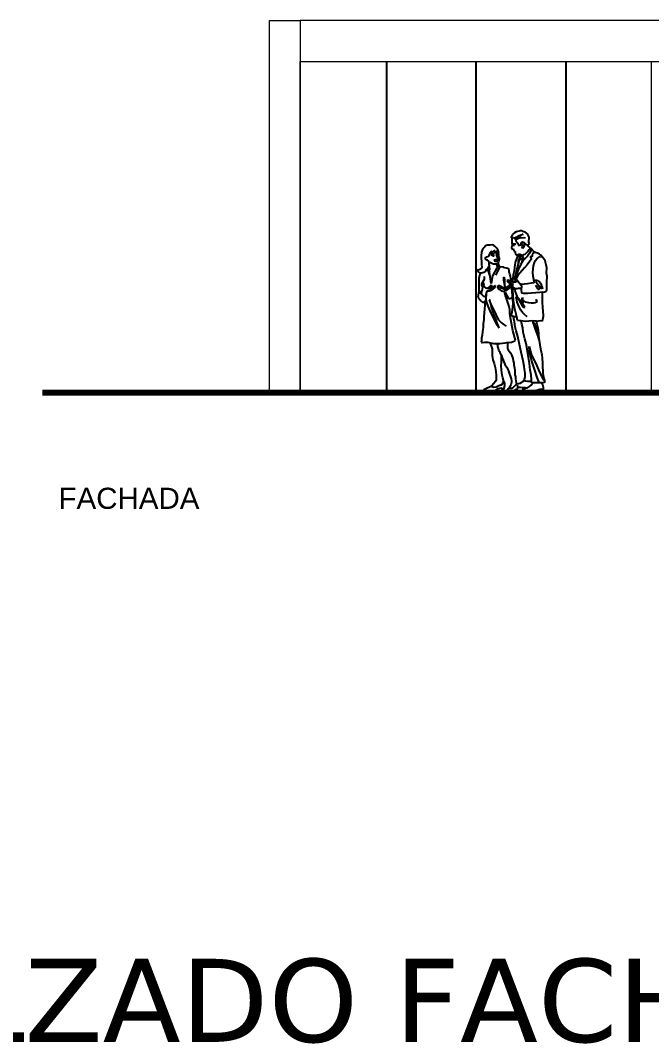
# Model space of a CAD drawing. Header units: metres. Extents: x 2712 to 2857, y 1386 to 1404.
# Drawn here: x 2840.46 to 2847.61, y 1387.76 to 1399.35 of the extents above; entities that cross this region are included whole.
import ezdxf
from ezdxf.enums import TextEntityAlignment as Align

# ---------------------------------------------------------------- set-up
doc = ezdxf.new("R2010")
doc.units = ezdxf.units.M
for name, color, linetype, lineweight in [('CRISTALES', 142, 'Continuous', 5), ('G+E LET10', 3, 'Continuous', 15), ('Muros', 1, 'Continuous', 0)]:
    doc.layers.add(name, color=color, linetype=linetype, lineweight=lineweight)
doc.styles.add('SWIS', font='swissel.ttf')
doc.styles.add('T50', font='verdana.ttf')

# ---------------------------------------------------------------- blocks, each defined once
blk = doc.blocks.new('H052_3')
for p, q in [((0.0086, 1.755), (0.0064, 1.7458)), ((0.0064, 1.7458), (0.0068, 1.7418)), ((0.0068, 1.7418), (0.0121, 1.7418)), ((0.0196, 1.7766), (0.0086, 1.755)), ((0.0121, 1.7418), (0.031, 1.7427)), ((0.0121, 1.7418), (0.0147, 1.7172)), ((0.0333, 1.7893), (0.0196, 1.7766)), ((0.031, 1.7427), (0.0474, 1.7365)), ((0.043, 1.7973), (0.0333, 1.7893)), ((0.0637, 1.8078), (0.043, 1.7973)), ((0.0474, 1.7365), (0.0632, 1.7488)), ((0.0632, 1.7488), (0.0902, 1.7647)), ((0.0783, 1.8113), (0.0637, 1.8078)), ((0.0919, 1.751), (0.0685, 1.7317)), ((0.099, 1.817), (0.0783, 1.8113)), ((0.0871, 1.7352), (0.1065, 1.7405)), ((0.0902, 1.7647), (0.1153, 1.7743)), ((0.1162, 1.766), (0.0919, 1.751)), ((0.1048, 1.8192), (0.099, 1.817)), ((0.1114, 1.8188), (0.1048, 1.8192)), ((0.1065, 1.7405), (0.1484, 1.744)), ((0.1246, 1.8188), (0.1114, 1.8188)), ((0.1153, 1.7743), (0.1435, 1.7814)), ((0.1435, 1.7814), (0.1162, 1.766)), ((0.1378, 1.8139), (0.1246, 1.8188)), ((0.1638, 1.8064), (0.1378, 1.8139)), ((0.1484, 1.744), (0.1634, 1.7418)), ((0.1775, 1.7963), (0.1638, 1.8064)), ((0.1899, 1.7844), (0.1775, 1.7963)), ((0.1951, 1.7783), (0.1899, 1.7844)), ((0.207, 1.7558), (0.1951, 1.7783)), ((0.2092, 1.7479), (0.207, 1.7558)), ((0.2074, 1.692), (0.2092, 1.7479)), ((-0.3056, 1.6289), (-0.3148, 1.614)), ((-0.2941, 1.6399), (-0.3056, 1.6289)), ((-0.2839, 1.6491), (-0.2941, 1.6399)), ((-0.272, 1.6549), (-0.2839, 1.6491)), ((-0.2623, 1.6571), (-0.272, 1.6549)), ((-0.25, 1.6592), (-0.2623, 1.6571)), ((-0.2314, 1.6579), (-0.25, 1.6592)), ((-0.2054, 1.6597), (-0.2314, 1.6579)), ((-0.19, 1.6531), (-0.2054, 1.6597)), ((-0.1746, 1.6429), (-0.19, 1.6531)), ((-0.1627, 1.6324), (-0.1746, 1.6429)), ((-0.1534, 1.6222), (-0.1627, 1.6324)), ((0.0164, 1.6609), (0.0094, 1.6265)), ((0.0094, 1.6265), (0.0111, 1.6204)), ((0.0147, 1.7172), (0.0129, 1.6974)), ((0.0129, 1.6974), (0.0142, 1.6802)), ((0.0142, 1.6802), (0.0164, 1.6705)), ((0.0152, 1.6755), (0.0228, 1.6751)), ((0.0164, 1.6705), (0.0164, 1.6609)), ((0.0175, 1.6679), (0.0259, 1.6627)), ((0.0297, 1.6694), (0.0217, 1.6694)), ((0.0228, 1.6751), (0.0388, 1.6737)), ((0.0259, 1.6627), (0.032, 1.6587)), ((0.0423, 1.6671), (0.0297, 1.6694)), ((0.032, 1.6587), (0.0435, 1.6587)), ((0.0388, 1.6737), (0.0486, 1.671)), ((0.0461, 1.666), (0.0423, 1.6671)), ((0.0435, 1.6587), (0.0448, 1.6662)), ((0.0474, 1.7365), (0.0535, 1.7269)), ((0.0486, 1.671), (0.0578, 1.6664)), ((0.0535, 1.7269), (0.0592, 1.7088)), ((0.0685, 1.7317), (0.0544, 1.7238)), ((0.0544, 1.7238), (0.0729, 1.7299)), ((0.0592, 1.7088), (0.0641, 1.6947)), ((0.0641, 1.6947), (0.0747, 1.6881)), ((0.0729, 1.7299), (0.0871, 1.7352)), ((0.0747, 1.6881), (0.0813, 1.6828)), ((0.0813, 1.6828), (0.0844, 1.667)), ((0.0844, 1.667), (0.0861, 1.6564)), ((0.0861, 1.6564), (0.0989, 1.6582)), ((0.0989, 1.6582), (0.1139, 1.6599)), ((0.1139, 1.6599), (0.1183, 1.6604)), ((0.1174, 1.6714), (0.1197, 1.685)), ((0.1183, 1.6604), (0.1174, 1.6714)), ((0.1197, 1.685), (0.125, 1.6929)), ((0.125, 1.6828), (0.1211, 1.6709)), ((0.1211, 1.6709), (0.1214, 1.6691)), ((0.1214, 1.6691), (0.1251, 1.6666)), ((0.1285, 1.6439), (0.1236, 1.6398)), ((0.1236, 1.6398), (0.1272, 1.6308)), ((0.125, 1.6929), (0.1333, 1.6951)), ((0.1348, 1.6872), (0.125, 1.6828)), ((0.1251, 1.6666), (0.1312, 1.6622)), ((0.1272, 1.6308), (0.1387, 1.6269)), ((0.1339, 1.6496), (0.1285, 1.6439)), ((0.1312, 1.6622), (0.1387, 1.6591)), ((0.1333, 1.6951), (0.1439, 1.6934)), ((0.1378, 1.6537), (0.1339, 1.6496)), ((0.1471, 1.6867), (0.1348, 1.6872)), ((0.1405, 1.6549), (0.1378, 1.6537)), ((0.1387, 1.6591), (0.1409, 1.6574)), ((0.1387, 1.6269), (0.1471, 1.6308)), ((0.1409, 1.6574), (0.1405, 1.6549)), ((0.1439, 1.6934), (0.1549, 1.6872)), ((0.1555, 1.6779), (0.1471, 1.6867)), ((0.1471, 1.6308), (0.1537, 1.6401)), ((0.1537, 1.6401), (0.1585, 1.6524)), ((0.1549, 1.6872), (0.1646, 1.6744)), ((0.1608, 1.6656), (0.1555, 1.6779)), ((0.1585, 1.6524), (0.1608, 1.6656)), ((0.1646, 1.6744), (0.1752, 1.6643)), ((0.1752, 1.6643), (0.1854, 1.6586)), ((0.1854, 1.6586), (0.1951, 1.6568)), ((0.1951, 1.6568), (0.2127, 1.6726)), ((0.1999, 1.6462), (0.1951, 1.6568)), ((0.2083, 1.6357), (0.1999, 1.6462)), ((0.2127, 1.6726), (0.2074, 1.692)), ((0.221, 1.619), (0.2083, 1.6357)), ((-0.333, 1.544), (-0.3343, 1.5079)), ((-0.3343, 1.5079), (-0.3321, 1.4727)), ((-0.3312, 1.57), (-0.333, 1.544)), ((-0.329, 1.5783), (-0.3312, 1.57)), ((-0.3254, 1.5884), (-0.329, 1.5783)), ((-0.3228, 1.5999), (-0.3254, 1.5884)), ((-0.3148, 1.614), (-0.3228, 1.5999)), ((-0.2862, 1.5101), (-0.2831, 1.5215)), ((-0.2854, 1.4986), (-0.2862, 1.5101)), ((-0.2831, 1.5215), (-0.2752, 1.5255)), ((-0.2752, 1.5255), (-0.2677, 1.5237)), ((-0.2677, 1.5237), (-0.2637, 1.5206)), ((-0.2593, 1.5242), (-0.2637, 1.5206)), ((-0.2531, 1.5281), (-0.2593, 1.5242)), ((-0.2386, 1.5541), (-0.2531, 1.5281)), ((-0.2284, 1.5739), (-0.2386, 1.5541)), ((-0.22, 1.5879), (-0.2284, 1.5739)), ((-0.2099, 1.5598), (-0.2245, 1.5527)), ((-0.2161, 1.5426), (-0.2236, 1.5444)), ((-0.2141, 1.5454), (-0.2216, 1.5472)), ((-0.2125, 1.5818), (-0.22, 1.5879)), ((-0.2121, 1.547), (-0.2196, 1.5488)), ((-0.2095, 1.5453), (-0.2161, 1.5426)), ((-0.2055, 1.5497), (-0.2152, 1.5391)), ((-0.2075, 1.5481), (-0.2141, 1.5454)), ((-0.2059, 1.5818), (-0.2125, 1.5818)), ((-0.2055, 1.5497), (-0.2121, 1.547)), ((-0.2006, 1.562), (-0.2099, 1.5598)), ((-0.2099, 1.5431), (-0.206, 1.5378)), ((-0.206, 1.5378), (-0.1981, 1.5362)), ((-0.2019, 1.5862), (-0.2059, 1.5818)), ((-0.1998, 1.5514), (-0.2055, 1.5497)), ((-0.194, 1.5822), (-0.2019, 1.5862)), ((-0.1923, 1.5637), (-0.2006, 1.562)), ((-0.1904, 1.5493), (-0.1998, 1.5514)), ((-0.1981, 1.5362), (-0.1905, 1.5369)), ((-0.1874, 1.5954), (-0.194, 1.5822)), ((-0.1826, 1.5598), (-0.1923, 1.5637)), ((-0.1905, 1.5369), (-0.1848, 1.543)), ((-0.1852, 1.543), (-0.1904, 1.5493)), ((-0.179, 1.5928), (-0.1874, 1.5954)), ((-0.1706, 1.5752), (-0.179, 1.5928)), ((-0.1631, 1.5668), (-0.1706, 1.5752)), ((-0.1601, 1.5751), (-0.1631, 1.5668)), ((-0.1623, 1.5606), (-0.1627, 1.5509)), ((-0.1627, 1.5509), (-0.1601, 1.5395)), ((-0.1626, 1.5545), (-0.1597, 1.5578)), ((-0.1561, 1.569), (-0.1623, 1.5606)), ((-0.1469, 1.5091), (-0.1623, 1.5065)), ((-0.1596, 1.5453), (-0.1619, 1.5478)), ((-0.1565, 1.5892), (-0.1601, 1.5751)), ((-0.1601, 1.5395), (-0.1539, 1.5285)), ((-0.1597, 1.5578), (-0.1504, 1.5598)), ((-0.1521, 1.5446), (-0.1596, 1.5453)), ((-0.1542, 1.5668), (-0.1576, 1.5647)), ((-0.1552, 1.5972), (-0.1565, 1.5892)), ((-0.1451, 1.5743), (-0.1561, 1.569)), ((-0.1481, 1.5883), (-0.1552, 1.5972)), ((-0.1474, 1.5689), (-0.1542, 1.5668)), ((-0.1539, 1.5285), (-0.1486, 1.5215)), ((-0.1464, 1.6068), (-0.1534, 1.6222)), ((-0.1449, 1.5468), (-0.1521, 1.5446)), ((-0.1504, 1.5598), (-0.1447, 1.5581)), ((-0.1486, 1.5215), (-0.1438, 1.5166)), ((-0.1411, 1.5773), (-0.1481, 1.5883)), ((-0.139, 1.5698), (-0.1474, 1.5689)), ((-0.1429, 1.5122), (-0.1469, 1.5091)), ((-0.142, 1.5971), (-0.1464, 1.6068)), ((-0.1414, 1.5515), (-0.1449, 1.5468)), ((-0.1447, 1.5581), (-0.1405, 1.5535)), ((-0.1447, 1.5581), (-0.138, 1.5554)), ((-0.1442, 1.5435), (-0.1389, 1.5575)), ((-0.1394, 1.5355), (-0.1442, 1.5435)), ((-0.1438, 1.5166), (-0.1429, 1.5122)), ((-0.1427, 1.5565), (-0.1361, 1.5538)), ((-0.1367, 1.5883), (-0.142, 1.5971)), ((-0.1354, 1.5747), (-0.1411, 1.5773)), ((-0.1407, 1.5537), (-0.1341, 1.551)), ((-0.1323, 1.5267), (-0.1394, 1.5355)), ((-0.1298, 1.5697), (-0.139, 1.5698)), ((-0.1389, 1.5575), (-0.1367, 1.5677)), ((-0.138, 1.5554), (-0.1305, 1.5572)), ((-0.1354, 1.5747), (-0.1367, 1.5883)), ((-0.1367, 1.5677), (-0.1354, 1.5747)), ((-0.1361, 1.5538), (-0.1286, 1.5556)), ((-0.1341, 1.551), (-0.1266, 1.5528)), ((-0.1283, 1.5184), (-0.1323, 1.5267)), ((-0.1257, 1.5069), (-0.1283, 1.5184)), ((-0.1251, 1.4994), (-0.1257, 1.5069)), ((0.0111, 1.6204), (0.0195, 1.6155)), ((0.0195, 1.6155), (0.0288, 1.6155)), ((0.0288, 1.6155), (0.034, 1.6032)), ((0.034, 1.6032), (0.0406, 1.5909)), ((0.0406, 1.5909), (0.0495, 1.5869)), ((0.0495, 1.5869), (0.0525, 1.5746)), ((0.0525, 1.5746), (0.0543, 1.5601)), ((0.0543, 1.5601), (0.0583, 1.5504)), ((0.0583, 1.5504), (0.0622, 1.546)), ((0.0706, 1.5117), (0.0613, 1.4914)), ((0.0622, 1.546), (0.0675, 1.5442)), ((0.0675, 1.5442), (0.079, 1.5464)), ((0.0754, 1.5218), (0.0706, 1.5117)), ((0.0887, 1.5341), (0.0754, 1.5218)), ((0.079, 1.5464), (0.0856, 1.5517)), ((0.0856, 1.5517), (0.0927, 1.5561)), ((0.0984, 1.5429), (0.0887, 1.5341)), ((0.0927, 1.5561), (0.1068, 1.5548)), ((0.1059, 1.5288), (0.0966, 1.5042)), ((0.1063, 1.5486), (0.0984, 1.5429)), ((0.1125, 1.5424), (0.1059, 1.5288)), ((0.1125, 1.5517), (0.1063, 1.5486)), ((0.1068, 1.5548), (0.1116, 1.5548)), ((0.1169, 1.5314), (0.1076, 1.5057)), ((0.1116, 1.5548), (0.1125, 1.5517)), ((0.121, 1.5442), (0.1123, 1.5516)), ((0.1183, 1.5466), (0.1125, 1.5424)), ((0.121, 1.5442), (0.1169, 1.5314)), ((0.1306, 1.5424), (0.121, 1.5442)), ((0.1212, 1.5414), (0.1268, 1.5407)), ((0.1268, 1.5407), (0.1329, 1.5403)), ((0.1429, 1.5468), (0.1306, 1.5424)), ((0.1385, 1.5129), (0.1317, 1.4973)), ((0.1319, 1.5429), (0.1354, 1.531)), ((0.1329, 1.5403), (0.1385, 1.5129)), ((0.1354, 1.531), (0.15, 1.4984)), ((0.1632, 1.5072), (0.1385, 1.4786)), ((0.1588, 1.5534), (0.1429, 1.5468)), ((0.1791, 1.5719), (0.1588, 1.5534)), ((0.1906, 1.5332), (0.1632, 1.5072)), ((0.1928, 1.5873), (0.1791, 1.5719)), ((0.2135, 1.5657), (0.1906, 1.5332)), ((0.2109, 1.6031), (0.1928, 1.5873)), ((0.221, 1.619), (0.2109, 1.6031)), ((0.2263, 1.5859), (0.2135, 1.5657)), ((0.2259, 1.6216), (0.221, 1.619)), ((0.2219, 1.5248), (0.221, 1.5204)), ((0.221, 1.5204), (0.2245, 1.5164)), ((0.2272, 1.5248), (0.2219, 1.5248)), ((0.2245, 1.5164), (0.2302, 1.5103)), ((0.2334, 1.6194), (0.2259, 1.6216)), ((0.2259, 1.6216), (0.233, 1.6128)), ((0.2334, 1.6057), (0.2263, 1.5859)), ((0.2333, 1.5248), (0.2272, 1.5248)), ((0.2302, 1.5103), (0.2333, 1.5019)), ((0.233, 1.6128), (0.2334, 1.6057)), ((0.2413, 1.5261), (0.2333, 1.5248)), ((0.2643, 1.5868), (0.2334, 1.6194)), ((0.243, 1.5301), (0.2413, 1.5261)), ((0.2453, 1.5463), (0.243, 1.5345)), ((0.243, 1.5345), (0.243, 1.5301)), ((0.2559, 1.5639), (0.2453, 1.5463)), ((0.2642, 1.5811), (0.2559, 1.5639)), ((0.2642, 1.5811), (0.2643, 1.5868)), ((0.2876, 1.5714), (0.2642, 1.5811)), ((0.3039, 1.5661), (0.2876, 1.5714)), ((0.2959, 1.5014), (0.3149, 1.5195)), ((0.3255, 1.5547), (0.3039, 1.5661)), ((0.3149, 1.5195), (0.3246, 1.526)), ((0.3246, 1.526), (0.3388, 1.5309)), ((0.3405, 1.5436), (0.3255, 1.5547)), ((0.3388, 1.5309), (0.3559, 1.5256)), ((0.3582, 1.526), (0.3405, 1.5436)), ((0.3559, 1.5256), (0.3611, 1.5228)), ((0.3775, 1.5045), (0.3582, 1.526)), ((-0.334, 1.3922), (-0.3432, 1.3847)), ((-0.3295, 1.401), (-0.334, 1.3922)), ((-0.3321, 1.4727), (-0.3295, 1.4375)), ((-0.3295, 1.4375), (-0.3282, 1.4093)), ((-0.3282, 1.4093), (-0.3295, 1.401)), ((-0.2792, 1.4912), (-0.2854, 1.4986)), ((-0.2686, 1.4876), (-0.2792, 1.4912)), ((-0.2709, 1.3842), (-0.2568, 1.4027)), ((-0.2624, 1.4876), (-0.2686, 1.4876)), ((-0.2598, 1.4868), (-0.2624, 1.4876)), ((-0.2558, 1.4784), (-0.2598, 1.4868)), ((-0.253, 1.3928), (-0.2585, 1.3732)), ((-0.2568, 1.4027), (-0.245, 1.4199)), ((-0.2488, 1.4687), (-0.2558, 1.4784)), ((-0.2457, 1.3943), (-0.253, 1.3928)), ((-0.249, 1.3886), (-0.2457, 1.3943)), ((-0.2373, 1.4603), (-0.2488, 1.4687)), ((-0.2461, 1.4667), (-0.247, 1.4454)), ((-0.247, 1.4454), (-0.2449, 1.4267)), ((-0.2457, 1.3943), (-0.2426, 1.3967)), ((-0.2449, 1.4267), (-0.2453, 1.4093)), ((-0.2453, 1.4093), (-0.2413, 1.3908)), ((-0.2413, 1.3908), (-0.2388, 1.3757)), ((-0.2219, 1.4537), (-0.2373, 1.4603)), ((-0.2126, 1.4493), (-0.2219, 1.4537)), ((-0.2056, 1.4462), (-0.2126, 1.4493)), ((-0.1558, 1.4003), (-0.2075, 1.3104)), ((-0.1959, 1.444), (-0.2056, 1.4462)), ((-0.1809, 1.4427), (-0.1959, 1.444)), ((-0.1889, 1.4874), (-0.192, 1.4883)), ((-0.1892, 1.4867), (-0.1816, 1.4797)), ((-0.1801, 1.4886), (-0.1889, 1.4874)), ((-0.1816, 1.4797), (-0.1774, 1.4775)), ((-0.1699, 1.4431), (-0.1809, 1.4427)), ((-0.1704, 1.4934), (-0.1801, 1.4886)), ((-0.1774, 1.4775), (-0.1698, 1.476)), ((-0.1237, 1.4119), (-0.1735, 1.3192)), ((-0.1582, 1.4958), (-0.1704, 1.4934)), ((-0.1576, 1.4433), (-0.1699, 1.4431)), ((-0.1698, 1.476), (-0.1634, 1.476)), ((-0.1634, 1.476), (-0.1575, 1.4767)), ((-0.1487, 1.4933), (-0.1582, 1.4958)), ((-0.1549, 1.4447), (-0.1576, 1.4433)), ((-0.1575, 1.4339), (-0.1576, 1.4433)), ((-0.1575, 1.4767), (-0.1536, 1.4784)), ((-0.1544, 1.4255), (-0.1575, 1.4339)), ((-0.1497, 1.4319), (-0.1558, 1.4305)), ((-0.1457, 1.4105), (-0.1558, 1.4003)), ((-0.15, 1.4467), (-0.1549, 1.4447)), ((-0.1469, 1.4093), (-0.1544, 1.4255)), ((-0.1536, 1.4784), (-0.1508, 1.4806)), ((-0.1508, 1.4806), (-0.1485, 1.4851)), ((-0.1443, 1.4502), (-0.15, 1.4467)), ((-0.1427, 1.4333), (-0.1497, 1.4319)), ((-0.1434, 1.494), (-0.1487, 1.4933)), ((-0.1485, 1.4851), (-0.1453, 1.4912)), ((-0.1348, 1.4254), (-0.1457, 1.4105)), ((-0.1399, 1.4537), (-0.1443, 1.4502)), ((-0.1429, 1.4942), (-0.1434, 1.494)), ((-0.1396, 1.4334), (-0.1427, 1.4333)), ((-0.1368, 1.4612), (-0.1399, 1.4537)), ((-0.1396, 1.4334), (-0.1385, 1.4497)), ((-0.1343, 1.4336), (-0.1396, 1.4334)), ((-0.1358, 1.4301), (-0.1396, 1.4334)), ((-0.1385, 1.4497), (-0.1368, 1.4612)), ((-0.1368, 1.4612), (-0.1341, 1.477)), ((-0.1358, 1.4301), (-0.1348, 1.4254)), ((-0.1237, 1.4119), (-0.1343, 1.4336)), ((-0.1341, 1.477), (-0.1319, 1.484)), ((-0.1319, 1.484), (-0.1297, 1.4871)), ((-0.1297, 1.4871), (-0.1271, 1.4927)), ((-0.1271, 1.4927), (-0.1251, 1.4994)), ((-0.0812, 1.4068), (-0.1237, 1.4119)), ((-0.0711, 1.4004), (-0.0812, 1.4068)), ((-0.0477, 1.3982), (-0.0711, 1.4004)), ((-0.0301, 1.3929), (-0.0477, 1.3982)), ((-0.0217, 1.3832), (-0.0301, 1.3929)), ((0.0445, 1.4061), (0.0383, 1.3665)), ((0.0485, 1.4355), (0.0445, 1.4061)), ((0.0516, 1.4558), (0.0485, 1.4355)), ((0.0551, 1.4751), (0.0516, 1.4558)), ((0.0613, 1.4914), (0.0551, 1.4751)), ((0.0753, 1.4043), (0.0665, 1.3713)), ((0.0811, 1.4316), (0.0753, 1.4043)), ((0.0847, 1.4549), (0.0811, 1.4316)), ((0.0873, 1.4587), (0.084, 1.4477)), ((0.1, 1.4091), (0.0846, 1.377)), ((0.0869, 1.4773), (0.0847, 1.4549)), ((0.0966, 1.5042), (0.0869, 1.4773)), ((0.0933, 1.4775), (0.0873, 1.4587)), ((0.1014, 1.4905), (0.0933, 1.4775)), ((0.1045, 1.5017), (0.0971, 1.5054)), ((0.1133, 1.4368), (0.1, 1.4091)), ((0.1103, 1.5021), (0.1014, 1.4905)), ((0.1076, 1.5057), (0.1045, 1.5017)), ((0.1163, 1.4973), (0.1076, 1.5046)), ((0.1385, 1.4786), (0.1133, 1.4368)), ((0.1317, 1.4973), (0.1163, 1.4973)), ((0.1274, 1.4694), (0.1224, 1.4515)), ((0.1305, 1.4881), (0.1274, 1.4694)), ((0.1293, 1.4973), (0.1305, 1.4881)), ((0.1565, 1.3998), (0.1318, 1.3695)), ((0.15, 1.4984), (0.1601, 1.5036)), ((0.1861, 1.4355), (0.1565, 1.3998)), ((0.2161, 1.4751), (0.1861, 1.4355)), ((0.2293, 1.4905), (0.2161, 1.4751)), ((0.2338, 1.4962), (0.2293, 1.4905)), ((0.2333, 1.5019), (0.2338, 1.4962)), ((0.2526, 1.347), (0.2557, 1.3914)), ((0.2557, 1.3914), (0.2602, 1.4244)), ((0.2602, 1.4244), (0.2695, 1.4596)), ((0.2695, 1.4596), (0.2827, 1.4838)), ((0.2827, 1.4838), (0.2959, 1.5014)), ((0.3908, 1.482), (0.3775, 1.5045)), ((0.3996, 1.4516), (0.3908, 1.482)), ((0.4088, 1.4001), (0.3996, 1.4516)), ((0.4079, 1.3394), (0.4088, 1.4001)), ((-0.3688, 1.3759), (-0.3785, 1.3799)), ((-0.3785, 1.3799), (-0.3746, 1.3711)), ((-0.3746, 1.3711), (-0.3657, 1.3574)), ((-0.356, 1.3781), (-0.3688, 1.3759)), ((-0.3657, 1.3574), (-0.3569, 1.3486)), ((-0.3609, 1.2795), (-0.3619, 1.2417)), ((-0.3565, 1.2985), (-0.3609, 1.2795)), ((-0.3569, 1.3486), (-0.3486, 1.342)), ((-0.3525, 1.3183), (-0.3565, 1.2985)), ((-0.3432, 1.3847), (-0.356, 1.3781)), ((-0.3464, 1.3345), (-0.3525, 1.3183)), ((-0.3486, 1.342), (-0.3393, 1.3429)), ((-0.3393, 1.3429), (-0.3464, 1.3345)), ((-0.3393, 1.3429), (-0.3291, 1.3442)), ((-0.3291, 1.3442), (-0.3155, 1.3473)), ((-0.3155, 1.3473), (-0.2925, 1.3565)), ((-0.3012, 1.3046), (-0.2989, 1.2671)), ((-0.2925, 1.3565), (-0.2797, 1.3671)), ((-0.2797, 1.3671), (-0.2709, 1.3842)), ((-0.2585, 1.3732), (-0.2785, 1.3703)), ((-0.2585, 1.3732), (-0.2357, 1.3057)), ((-0.2446, 1.3778), (-0.249, 1.3886)), ((-0.2204, 1.2236), (-0.2446, 1.3778)), ((-0.2075, 1.3104), (-0.2204, 1.2236)), ((-0.0756, 1.2627), (-0.0773, 1.2961)), ((-0.0773, 1.2961), (-0.0751, 1.2957)), ((-0.0751, 1.2957), (-0.0725, 1.2886)), ((-0.0725, 1.2886), (-0.0703, 1.2688)), ((-0.0173, 1.3757), (-0.0217, 1.3832)), ((-0.0182, 1.3691), (-0.0173, 1.3757)), ((-0.0164, 1.3515), (-0.0182, 1.3691)), ((-0.0147, 1.3445), (-0.0164, 1.3515)), ((-0.0085, 1.3308), (-0.0147, 1.3445)), ((-0.0019, 1.3084), (-0.0085, 1.3308)), ((0, 1.2763), (-0.0033, 1.2733)), ((0.0038, 1.278), (-0.0019, 1.3084)), ((0.0036, 1.276), (0, 1.2763)), ((0.007, 1.2727), (0.0036, 1.276)), ((0.0082, 1.2727), (0.0038, 1.278)), ((0.0232, 1.2837), (0.0214, 1.2639)), ((0.0299, 1.3211), (0.0232, 1.2837)), ((0.0383, 1.3665), (0.0299, 1.3211)), ((0.0373, 1.2917), (0.036, 1.2846)), ((0.036, 1.2846), (0.0378, 1.2793)), ((0.0413, 1.2969), (0.0373, 1.2917)), ((0.0378, 1.2793), (0.0413, 1.2732)), ((0.0497, 1.2947), (0.0413, 1.2969)), ((0.0532, 1.2881), (0.0497, 1.2947)), ((0.0554, 1.3247), (0.0506, 1.2978)), ((0.0616, 1.2754), (0.0532, 1.2881)), ((0.0616, 1.3176), (0.0537, 1.2991)), ((0.0665, 1.3713), (0.0554, 1.3247)), ((0.0731, 1.348), (0.0616, 1.3176)), ((0.0819, 1.3123), (0.0616, 1.278)), ((0.0735, 1.2578), (0.0616, 1.2754)), ((0.0846, 1.377), (0.0731, 1.348)), ((0.1048, 1.3405), (0.0819, 1.3123)), ((0.1318, 1.3695), (0.1048, 1.3405)), ((0.2561, 1.3061), (0.2526, 1.347)), ((0.2614, 1.2687), (0.2561, 1.3061)), ((0.4118, 1.3033), (0.4079, 1.3394)), ((0.41, 1.2431), (0.4118, 1.3033)), ((-0.3619, 1.2417), (-0.3615, 1.1955)), ((-0.3615, 1.1955), (-0.3606, 1.1555)), ((-0.3261, 1.2201), (-0.3191, 1.2333)), ((-0.3257, 1.2088), (-0.3261, 1.2201)), ((-0.3239, 1.1967), (-0.3257, 1.2088)), ((-0.324, 1.1396), (-0.3183, 1.1603)), ((-0.316, 1.1805), (-0.3239, 1.1967)), ((-0.2989, 1.2671), (-0.3223, 1.2319)), ((-0.3191, 1.2333), (-0.3153, 1.2338)), ((-0.3183, 1.1603), (-0.316, 1.1805)), ((-0.3153, 1.2338), (-0.3105, 1.2295)), ((-0.3105, 1.2295), (-0.305, 1.2048)), ((-0.305, 1.2048), (-0.2992, 1.1855)), ((-0.2992, 1.1855), (-0.2947, 1.1809)), ((-0.2947, 1.1809), (-0.2848, 1.1732)), ((-0.2848, 1.1732), (-0.2714, 1.1688)), ((-0.2714, 1.1688), (-0.2644, 1.1708)), ((-0.2653, 1.1662), (-0.2714, 1.1688)), ((-0.2521, 1.1634), (-0.2653, 1.1662)), ((-0.2644, 1.1708), (-0.2532, 1.1751)), ((-0.2532, 1.1751), (-0.242, 1.1818)), ((-0.2432, 1.1622), (-0.2521, 1.1634)), ((-0.2302, 1.1746), (-0.2432, 1.1622)), ((-0.2358, 1.162), (-0.2432, 1.1622)), ((-0.242, 1.1818), (-0.2325, 1.1927)), ((-0.2358, 1.162), (-0.223, 1.1642)), ((-0.2331, 1.1624), (-0.2262, 1.1717)), ((-0.2325, 1.1927), (-0.2265, 1.2051)), ((-0.2259, 1.1809), (-0.2302, 1.1746)), ((-0.2265, 1.2051), (-0.2213, 1.2085)), ((-0.2262, 1.1717), (-0.2212, 1.1818)), ((-0.221, 1.1898), (-0.2259, 1.1809)), ((-0.223, 1.1642), (-0.2128, 1.1699)), ((-0.2213, 1.2085), (-0.2167, 1.206)), ((-0.2212, 1.1818), (-0.2155, 1.1906)), ((-0.2173, 1.1982), (-0.221, 1.1898)), ((-0.2167, 1.206), (-0.2173, 1.1982)), ((-0.2155, 1.1906), (-0.2124, 1.191)), ((-0.2115, 1.1733), (-0.2131, 1.1698)), ((-0.2128, 1.1699), (-0.2014, 1.1756)), ((-0.2124, 1.191), (-0.2089, 1.1875)), ((-0.2102, 1.1783), (-0.2115, 1.1733)), ((-0.2089, 1.1875), (-0.2102, 1.1783)), ((-0.1969, 1.1645), (-0.2062, 1.1549)), ((-0.2014, 1.1756), (-0.193, 1.1844)), ((-0.1885, 1.1703), (-0.1969, 1.1645)), ((-0.193, 1.1844), (-0.1824, 1.1989)), ((-0.1837, 1.1791), (-0.1885, 1.1703)), ((-0.1797, 1.1866), (-0.1837, 1.1791)), ((-0.1824, 1.1989), (-0.1775, 1.202)), ((-0.1753, 1.1936), (-0.1797, 1.1866)), ((-0.1775, 1.202), (-0.1758, 1.1998)), ((-0.1758, 1.1998), (-0.1753, 1.1936)), ((-0.1471, 1.187), (-0.1477, 1.184)), ((-0.1462, 1.1936), (-0.1471, 1.187)), ((-0.1383, 1.1967), (-0.1462, 1.1936)), ((-0.1455, 1.1829), (-0.1336, 1.1893)), ((-0.1454, 1.1728), (-0.1455, 1.1829)), ((-0.136, 1.1613), (-0.1454, 1.1728)), ((-0.1264, 1.1967), (-0.1383, 1.1967)), ((-0.1205, 1.1519), (-0.136, 1.1613)), ((-0.1336, 1.1893), (-0.1251, 1.1852)), ((-0.1172, 1.1929), (-0.1264, 1.1967)), ((-0.1251, 1.1852), (-0.1138, 1.1792)), ((-0.1048, 1.1862), (-0.1172, 1.1929)), ((-0.1138, 1.1792), (-0.0961, 1.1695)), ((-0.0957, 1.1814), (-0.1048, 1.1862)), ((-0.0961, 1.1695), (-0.0791, 1.1622)), ((-0.0839, 1.1751), (-0.0957, 1.1814)), ((-0.0717, 1.167), (-0.0839, 1.1751)), ((-0.0791, 1.1622), (-0.0736, 1.1592)), ((-0.0694, 1.2244), (-0.0756, 1.2627)), ((-0.0736, 1.1592), (-0.0696, 1.1644)), ((-0.0696, 1.1644), (-0.0717, 1.167)), ((-0.0703, 1.2688), (-0.0699, 1.2429)), ((-0.0699, 1.2429), (-0.0681, 1.2165)), ((-0.0624, 1.1725), (-0.0694, 1.2244)), ((-0.0681, 1.2165), (-0.0651, 1.1861)), ((-0.0645, 1.1192), (-0.0624, 1.1725)), ((-0.0583, 1.1679), (-0.0596, 1.1665)), ((-0.0596, 1.1665), (-0.0583, 1.1586)), ((-0.0519, 1.1755), (-0.0583, 1.1679)), ((-0.0439, 1.1812), (-0.0519, 1.1755)), ((-0.047, 1.1539), (-0.0333, 1.1671)), ((-0.0333, 1.1592), (-0.0453, 1.1442)), ((-0.036, 1.186), (-0.0439, 1.1812)), ((-0.039, 1.2591), (-0.0416, 1.2534)), ((-0.0416, 1.2534), (-0.039, 1.2486)), ((-0.0324, 1.26), (-0.039, 1.2591)), ((-0.039, 1.2486), (-0.0306, 1.2442)), ((-0.0223, 1.1926), (-0.036, 1.186)), ((-0.0333, 1.1671), (-0.0285, 1.1737)), ((-0.0188, 1.1693), (-0.0333, 1.1592)), ((-0.0258, 1.2591), (-0.0324, 1.26)), ((-0.0306, 1.2442), (-0.0196, 1.2376)), ((-0.0285, 1.1737), (-0.0104, 1.1812)), ((-0.0147, 1.2538), (-0.0258, 1.2591)), ((-0.006, 1.1961), (-0.0223, 1.1926)), ((-0.0172, 1.2305), (-0.0208, 1.2242)), ((-0.0208, 1.2242), (-0.0187, 1.2204)), ((-0.0196, 1.2376), (-0.0033, 1.2296)), ((-0.0091, 1.1746), (-0.0188, 1.1693)), ((-0.0187, 1.2204), (-0.0126, 1.2156)), ((-0.0181, 1.2362), (-0.0174, 1.2358)), ((-0.0174, 1.2358), (-0.0068, 1.2244)), ((-0.0105, 1.2284), (-0.0172, 1.2305)), ((-0.0006, 1.2481), (-0.0147, 1.2538)), ((-0.0126, 1.2156), (0.002, 1.205)), ((-0.0104, 1.1812), (0.0037, 1.1856)), ((0.002, 1.1781), (-0.0091, 1.1746)), ((-0.0068, 1.2244), (0.006, 1.2094)), ((-0.0033, 1.2697), (-0.0039, 1.2624)), ((-0.0039, 1.2624), (-0.0024, 1.251)), ((-0.0033, 1.2733), (-0.0033, 1.2697)), ((-0.0033, 1.2296), (0.0135, 1.2213)), ((-0.0024, 1.251), (-0.0018, 1.2486)), ((0.0086, 1.2463), (-0.0006, 1.2481)), ((0.002, 1.205), (0.0196, 1.1869)), ((0.0134, 1.1829), (0.002, 1.1781)), ((0.0037, 1.1856), (0.0121, 1.1873)), ((0.006, 1.2094), (0.0157, 1.1979)), ((0.0075, 1.2633), (0.007, 1.2727)), ((0.0088, 1.2525), (0.0075, 1.2633)), ((0.0087, 1.2723), (0.0082, 1.2727)), ((0.0267, 1.2389), (0.0086, 1.2463)), ((0.0109, 1.2617), (0.0087, 1.2723)), ((0.0115, 1.2451), (0.0088, 1.2525)), ((0.016, 1.2431), (0.0109, 1.2617)), ((0.0121, 1.1873), (0.0134, 1.1829)), ((0.0135, 1.2213), (0.0333, 1.2147)), ((0.0147, 1.168), (0.0195, 1.187)), ((0.0178, 1.1288), (0.0147, 1.168)), ((0.0157, 1.1979), (0.0293, 1.1887)), ((0.0218, 1.2409), (0.016, 1.2431)), ((0.0196, 1.1869), (0.0381, 1.172)), ((0.0214, 1.2639), (0.0218, 1.2409)), ((0.0262, 1.146), (0.0308, 1.1779)), ((0.0404, 1.2384), (0.0267, 1.2389)), ((0.0381, 1.172), (0.0589, 1.168)), ((0.0532, 1.2388), (0.0404, 1.2384)), ((0.0413, 1.2732), (0.047, 1.2635)), ((0.047, 1.2635), (0.0541, 1.2507)), ((0.0598, 1.2393), (0.0532, 1.2388)), ((0.0541, 1.2507), (0.0611, 1.2437)), ((0.0589, 1.168), (0.073, 1.1658)), ((0.0629, 1.2397), (0.0598, 1.2393)), ((0.0611, 1.2437), (0.0629, 1.2397)), ((0.073, 1.1658), (0.0884, 1.1689)), ((0.0902, 1.2388), (0.0735, 1.2578)), ((0.0884, 1.1689), (0.0999, 1.1724)), ((0.1004, 1.2225), (0.0902, 1.2388)), ((0.0999, 1.1724), (0.1184, 1.1715)), ((0.118, 1.2018), (0.1004, 1.2225)), ((0.1171, 1.2177), (0.1025, 1.22)), ((0.1237, 1.2128), (0.1171, 1.2177)), ((0.1184, 1.1715), (0.1261, 1.1703)), ((0.1251, 1.2115), (0.1237, 1.2128)), ((0.1246, 1.2159), (0.152, 1.2185)), ((0.1277, 1.186), (0.1246, 1.2159)), ((0.1246, 1.1543), (0.1277, 1.186)), ((0.152, 1.2185), (0.1903, 1.2225)), ((0.1903, 1.2225), (0.2587, 1.2348)), ((0.2587, 1.2348), (0.268, 1.2378)), ((0.268, 1.2378), (0.2614, 1.2687)), ((0.2658, 1.2361), (0.2693, 1.2484)), ((0.2693, 1.2484), (0.2755, 1.2581)), ((0.2755, 1.2581), (0.2817, 1.2607)), ((0.2812, 1.204), (0.2895, 1.1881)), ((0.2817, 1.2607), (0.2931, 1.2594)), ((0.2922, 1.2308), (0.2843, 1.2409)), ((0.2895, 1.1881), (0.3019, 1.1687)), ((0.3037, 1.2158), (0.2922, 1.2308)), ((0.2931, 1.2594), (0.3042, 1.2572)), ((0.3121, 1.2092), (0.2984, 1.2229)), ((0.3019, 1.1687), (0.3107, 1.1599)), ((0.3129, 1.2031), (0.3037, 1.2158)), ((0.3042, 1.2572), (0.3169, 1.2515)), ((0.3107, 1.1599), (0.3204, 1.1555)), ((0.3292, 1.1894), (0.3121, 1.2092)), ((0.3248, 1.1868), (0.3129, 1.2031)), ((0.3169, 1.2515), (0.328, 1.2418)), ((0.3204, 1.1555), (0.3292, 1.1617)), ((0.3297, 1.1718), (0.3248, 1.1868)), ((0.328, 1.2418), (0.3385, 1.2268)), ((0.3504, 1.1722), (0.3292, 1.1894)), ((0.3292, 1.1617), (0.3297, 1.1718)), ((0.3385, 1.2268), (0.3469, 1.2096)), ((0.3469, 1.2096), (0.3531, 1.1964)), ((0.3623, 1.1621), (0.3504, 1.1722)), ((0.3531, 1.1964), (0.3575, 1.1793)), ((0.3575, 1.1793), (0.3623, 1.1621)), ((0.4095, 1.1889), (0.41, 1.2431)), ((0.4095, 1.1528), (0.4095, 1.1889)), ((-0.3699, 1.0943), (-0.3708, 1.0829)), ((-0.3708, 1.0829), (-0.3677, 1.0701)), ((-0.3633, 1.1163), (-0.3699, 1.0943)), ((-0.3677, 1.0701), (-0.3624, 1.0573)), ((-0.3597, 1.1251), (-0.3633, 1.1163)), ((-0.3624, 1.0573), (-0.3567, 1.0441)), ((-0.3606, 1.1555), (-0.3589, 1.1295)), ((-0.3589, 1.1295), (-0.3597, 1.1251)), ((-0.3567, 1.0441), (-0.3483, 1.0406)), ((-0.3333, 1.1356), (-0.3512, 1.1034)), ((-0.3361, 1.1215), (-0.324, 1.1396)), ((-0.3361, 1.1215), (-0.3357, 1.1304)), ((-0.335, 1.1097), (-0.3361, 1.1215)), ((-0.3357, 1.1304), (-0.3338, 1.1348)), ((-0.3258, 1.0991), (-0.335, 1.1097)), ((-0.3338, 1.1348), (-0.3297, 1.1387)), ((-0.3298, 1.1391), (-0.324, 1.1391)), ((-0.3165, 1.0872), (-0.3258, 1.0991)), ((-0.3046, 1.0771), (-0.3165, 1.0872)), ((-0.2954, 1.0727), (-0.3046, 1.0771)), ((-0.287, 1.0758), (-0.2954, 1.0727)), ((-0.2826, 1.0824), (-0.287, 1.0758)), ((-0.2799, 1.0876), (-0.2826, 1.0824)), ((-0.2786, 1.1127), (-0.2799, 1.0991)), ((-0.2799, 1.0991), (-0.2799, 1.0876)), ((-0.2702, 1.1382), (-0.2786, 1.1127)), ((-0.278, 1.0436), (-0.2754, 1.1118)), ((-0.2778, 1.1165), (-0.2757, 1.1118)), ((-0.257, 1.1352), (-0.2702, 1.1382)), ((-0.2428, 1.136), (-0.257, 1.1352)), ((-0.2274, 1.14), (-0.2428, 1.136)), ((-0.2204, 1.1426), (-0.2274, 1.14)), ((-0.2133, 1.1479), (-0.2204, 1.1426)), ((-0.2062, 1.1549), (-0.2133, 1.1479)), ((-0.0952, 1.1378), (-0.1205, 1.1519)), ((-0.0745, 1.1288), (-0.0952, 1.1378)), ((-0.0526, 1.064), (-0.0645, 1.1192)), ((-0.0573, 1.0817), (-0.0633, 1.1215)), ((-0.0633, 1.1215), (-0.0263, 1.0554)), ((-0.0583, 1.1586), (-0.0512, 1.1524)), ((-0.0526, 1.064), (-0.0573, 1.0817)), ((-0.0453, 1.1442), (-0.0535, 1.1352)), ((-0.028, 0.996), (-0.0526, 1.064)), ((-0.0512, 1.1524), (-0.047, 1.1539)), ((-0.0263, 1.0554), (-0.0109, 1.0532)), ((-0.0109, 1.0532), (0.0023, 1.0558)), ((0.0023, 1.0558), (0.0178, 1.0646)), ((0.0222, 1.0892), (0.0178, 1.1288)), ((0.0178, 1.0646), (0.0266, 1.0734)), ((0.0261, 1.0382), (0.0222, 1.0892)), ((0.027, 1.0941), (0.0262, 1.146)), ((0.0319, 1.0298), (0.027, 1.0941)), ((0.05, 1.1412), (0.0469, 1.1583)), ((0.072, 1.0791), (0.05, 1.1412)), ((0.061, 1.0716), (0.0641, 1.0743)), ((0.061, 1.0672), (0.061, 1.0716)), ((0.0685, 1.0382), (0.061, 1.0672)), ((0.0641, 1.0743), (0.0725, 1.0694)), ((0.0866, 1.0575), (0.072, 1.0791)), ((0.0725, 1.0694), (0.08, 1.0611)), ((0.08, 1.0611), (0.094, 1.0368)), ((0.1112, 1.0241), (0.0866, 1.0575)), ((0.1276, 1.1125), (0.1246, 1.1543)), ((0.1254, 1.0355), (0.1324, 1.0641)), ((0.1466, 1.109), (0.1276, 1.1125)), ((0.1324, 1.0641), (0.1329, 1.0346)), ((0.1947, 1.1094), (0.1466, 1.109)), ((0.2357, 1.1138), (0.1947, 1.1094)), ((0.2855, 1.1164), (0.2357, 1.1138)), ((0.3287, 1.1199), (0.2855, 1.1164)), ((0.3618, 1.1238), (0.3287, 1.1199)), ((0.3591, 1.0693), (0.3618, 1.1238)), ((0.3604, 1.0081), (0.3591, 1.0693)), ((0.3618, 1.1238), (0.3861, 1.1278)), ((0.3861, 1.1278), (0.4015, 1.1317)), ((0.4015, 1.1317), (0.4064, 1.1405)), ((0.4064, 1.1405), (0.4095, 1.1528)), ((-0.3483, 1.0406), (-0.3457, 1.0344)), ((-0.3457, 1.0344), (-0.3395, 1.0265)), ((-0.3395, 1.0265), (-0.3307, 1.019)), ((-0.3307, 1.019), (-0.3192, 1.0124)), ((-0.3192, 1.0124), (-0.3131, 1.0102)), ((-0.3131, 1.0102), (-0.3056, 1.0102)), ((-0.3056, 1.0102), (-0.2989, 1.0164)), ((-0.2972, 0.938), (-0.3004, 0.8874)), ((-0.2989, 1.0164), (-0.2923, 1.019)), ((-0.2928, 0.9798), (-0.2972, 0.938)), ((-0.291, 1.0014), (-0.2928, 0.9798)), ((-0.2923, 1.019), (-0.285, 1.0246)), ((-0.2923, 1.019), (-0.291, 1.0014)), ((-0.285, 1.0246), (-0.2805, 1.033)), ((-0.2805, 1.033), (-0.2785, 1.0427)), ((-0.2801, 1.0347), (-0.2729, 1.0089)), ((-0.2729, 1.0089), (-0.2588, 0.9684)), ((-0.2588, 0.9684), (-0.2368, 0.9138)), ((-0.2363, 1.0353), (-0.2429, 1.0401)), ((-0.2429, 1.0401), (-0.231, 1.0049)), ((-0.22, 0.975), (-0.2363, 1.0353)), ((-0.231, 1.0049), (-0.2165, 0.9732)), ((-0.2108, 0.9327), (-0.22, 0.975)), ((-0.2165, 0.9732), (-0.1962, 0.927)), ((-0.1972, 0.8891), (-0.2108, 0.9327)), ((-0.1962, 0.927), (-0.1848, 0.9045)), ((-0.0202, 0.974), (-0.028, 0.996)), ((-0.0091, 0.9285), (-0.0202, 0.974)), ((-0.0093, 0.8811), (-0.0091, 0.9285)), ((0.0206, 0.9235), (0.025, 0.9611)), ((0.025, 0.9611), (0.0283, 1.0021)), ((0.0283, 1.0021), (0.0261, 1.0382)), ((0.0477, 0.9374), (0.0319, 1.0298)), ((0.0595, 0.8899), (0.0477, 0.9374)), ((0.0746, 1.0118), (0.0685, 1.0382)), ((0.0914, 0.9673), (0.0746, 1.0118)), ((0.1134, 0.9207), (0.0914, 0.9673)), ((0.094, 1.0368), (0.1103, 1.0038)), ((0.1103, 1.0038), (0.1249, 0.9796)), ((0.1421, 0.9822), (0.1112, 1.0241)), ((0.1179, 1.0329), (0.1254, 1.0355)), ((0.1249, 0.9796), (0.1407, 0.9607)), ((0.1329, 1.0346), (0.1368, 1.0007)), ((0.1368, 1.0007), (0.1417, 1.0117)), ((0.1407, 0.9607), (0.1496, 0.9545)), ((0.1417, 1.0117), (0.1456, 1.0258)), ((0.1571, 0.9633), (0.1421, 0.9822)), ((0.1456, 1.0258), (0.1553, 1.0227)), ((0.1496, 0.9545), (0.1548, 0.9514)), ((0.1548, 0.9514), (0.1601, 0.9536)), ((0.1553, 1.0227), (0.165, 1.017)), ((0.1601, 0.9536), (0.1571, 0.9633)), ((0.165, 1.017), (0.2021, 1.0099)), ((0.2021, 1.0099), (0.2307, 1.0042)), ((0.2307, 1.0042), (0.2603, 1.0042)), ((0.2603, 1.0042), (0.2775, 1.0077)), ((0.2775, 1.0077), (0.2943, 1.0156)), ((0.2894, 1.0337), (0.2815, 1.0363)), ((0.2965, 1.0319), (0.2894, 1.0337)), ((0.2943, 1.0156), (0.2987, 1.0213)), ((0.3, 1.0275), (0.2965, 1.0319)), ((0.2987, 1.0213), (0.3, 1.0275)), ((0.3644, 0.954), (0.3604, 1.0081)), ((0.3722, 0.862), (0.3644, 0.954)), ((-0.3039, 0.8148), (-0.3102, 0.7682)), ((-0.3026, 0.8549), (-0.3039, 0.8148)), ((-0.3004, 0.8874), (-0.3026, 0.8549)), ((-0.2368, 0.9138), (-0.2148, 0.8649)), ((-0.2148, 0.8649), (-0.1805, 0.7985)), ((-0.1862, 0.8596), (-0.1972, 0.8891)), ((-0.1729, 0.8302), (-0.1862, 0.8596)), ((-0.1848, 0.9045), (-0.1522, 0.8403)), ((-0.1567, 0.7848), (-0.1729, 0.8302)), ((-0.1522, 0.8403), (-0.1381, 0.8134)), ((-0.1381, 0.8134), (-0.1178, 0.794)), ((-0.0014, 0.8336), (-0.0093, 0.8811)), ((0.0087, 0.7742), (-0.0014, 0.8336)), ((0.0057, 0.8565), (0.0128, 0.8838)), ((0.0313, 0.8507), (0.0057, 0.8565)), ((0.0128, 0.8838), (0.0206, 0.9235)), ((0.045, 0.8476), (0.0313, 0.8507)), ((0.0366, 0.8234), (0.0322, 0.8503)), ((0.0423, 0.7882), (0.0366, 0.8234)), ((0.0696, 0.8468), (0.045, 0.8476)), ((0.0696, 0.8468), (0.0595, 0.8899)), ((0.0784, 0.8027), (0.0696, 0.8468)), ((0.1332, 0.8934), (0.1134, 0.9207)), ((0.153, 0.8762), (0.1332, 0.8934)), ((0.1865, 0.8441), (0.153, 0.8762)), ((0.362, 0.8004), (0.3735, 0.8523)), ((0.3735, 0.8523), (0.3722, 0.862)), ((-0.3133, 0.7259), (-0.3208, 0.6784)), ((-0.3102, 0.7682), (-0.3133, 0.7259)), ((-0.1805, 0.7985), (-0.1624, 0.7694)), ((-0.1624, 0.7694), (-0.1294, 0.7228)), ((-0.1386, 0.7421), (-0.1567, 0.7848)), ((-0.1294, 0.7228), (-0.1386, 0.7421)), ((-0.1178, 0.794), (-0.1033, 0.7773)), ((-0.1033, 0.7773), (-0.0865, 0.7645)), ((-0.0865, 0.7645), (-0.0738, 0.7562)), ((-0.0738, 0.7562), (-0.0517, 0.7421)), ((0.0158, 0.7328), (0.0087, 0.7742)), ((0.0263, 0.691), (0.0158, 0.7328)), ((0.0524, 0.7341), (0.0423, 0.7882)), ((0.0638, 0.6875), (0.0524, 0.7341)), ((0.1036, 0.8001), (0.0784, 0.8027)), ((0.1199, 0.7988), (0.1036, 0.8001)), ((0.126, 0.7622), (0.1199, 0.7988)), ((0.1671, 0.7948), (0.1199, 0.7988)), ((0.1366, 0.7195), (0.126, 0.7622)), ((0.1432, 0.672), (0.1366, 0.7195)), ((0.2443, 0.8005), (0.1671, 0.7948)), ((0.2928, 0.7987), (0.2443, 0.8005)), ((0.2526, 0.7886), (0.2518, 0.7811)), ((0.2518, 0.7811), (0.2619, 0.7498)), ((0.2606, 0.7802), (0.2526, 0.7886)), ((0.2795, 0.7538), (0.2606, 0.7802)), ((0.2619, 0.7498), (0.2799, 0.6944)), ((0.2963, 0.7274), (0.2795, 0.7538)), ((0.2928, 0.7987), (0.3144, 0.8004)), ((0.302, 0.7547), (0.2928, 0.7987)), ((0.3064, 0.7005), (0.2963, 0.7274)), ((0.3135, 0.7173), (0.302, 0.7547)), ((0.3209, 0.6618), (0.3064, 0.7005)), ((0.3196, 0.6618), (0.3135, 0.7173)), ((0.3144, 0.8004), (0.3395, 0.803)), ((0.3395, 0.803), (0.362, 0.8004)), ((-0.3288, 0.6041), (-0.3319, 0.5785)), ((-0.3226, 0.6397), (-0.3288, 0.6041)), ((-0.3208, 0.6784), (-0.3226, 0.6397)), ((0.0377, 0.6501), (0.0263, 0.691)), ((0.0474, 0.6096), (0.0377, 0.6501)), ((0.0456, 0.5748), (0.0553, 0.5827)), ((0.0553, 0.5827), (0.0474, 0.6096)), ((0.0805, 0.6223), (0.0638, 0.6875)), ((0.0999, 0.5308), (0.0805, 0.6223)), ((0.1603, 0.595), (0.1432, 0.672)), ((0.1753, 0.5444), (0.1603, 0.595)), ((0.2799, 0.6944), (0.3085, 0.627)), ((0.3085, 0.627), (0.3178, 0.5848)), ((0.3191, 0.6389), (0.3196, 0.6618)), ((0.3266, 0.5764), (0.3191, 0.6389)), ((-0.3319, 0.5785), (-0.3354, 0.5587)), ((-0.3354, 0.5587), (-0.3302, 0.5548)), ((-0.3302, 0.5548), (-0.3235, 0.5557)), ((-0.3235, 0.5557), (-0.2975, 0.5596)), ((-0.2975, 0.5596), (-0.2852, 0.5596)), ((-0.2852, 0.5596), (-0.2596, 0.5578)), ((-0.2596, 0.5578), (-0.2278, 0.5531)), ((-0.2346, 0.5553), (-0.217, 0.5058)), ((-0.2278, 0.5531), (-0.2102, 0.5481)), ((-0.217, 0.5058), (-0.2109, 0.4846)), ((-0.2109, 0.4846), (-0.2082, 0.4639)), ((-0.2102, 0.5481), (-0.1939, 0.5446)), ((-0.2082, 0.4639), (-0.2091, 0.4529)), ((-0.1939, 0.5446), (-0.1679, 0.5424)), ((-0.1679, 0.5424), (-0.1458, 0.5424)), ((-0.1478, 0.5412), (-0.1482, 0.526)), ((-0.1456, 0.5088), (-0.1478, 0.5412)), ((-0.1458, 0.5424), (-0.1211, 0.5423)), ((-0.1394, 0.4868), (-0.1456, 0.5088)), ((-0.1359, 0.4687), (-0.1394, 0.4868)), ((-0.1275, 0.4542), (-0.1359, 0.4687)), ((-0.1211, 0.5423), (-0.0929, 0.5485)), ((-0.0929, 0.5485), (-0.0633, 0.5511)), ((-0.0633, 0.5511), (-0.0421, 0.5551)), ((-0.0421, 0.5551), (-0.0333, 0.5568)), ((-0.0376, 0.5553), (-0.0375, 0.5079)), ((-0.0375, 0.5079), (-0.034, 0.4872)), ((-0.034, 0.4872), (-0.0283, 0.4713)), ((-0.0333, 0.5568), (0.0077, 0.5608)), ((-0.0283, 0.4713), (-0.0173, 0.4559)), ((0.0077, 0.5608), (0.0271, 0.5669)), ((0.0271, 0.5669), (0.0456, 0.5748)), ((0.1179, 0.4476), (0.0999, 0.5308)), ((0.1911, 0.4586), (0.1753, 0.5444)), ((0.2149, 0.448), (0.2083, 0.5087)), ((0.2083, 0.5087), (0.2347, 0.4101)), ((0.3349, 0.5285), (0.3266, 0.5764)), ((0.3437, 0.4779), (0.3349, 0.5285)), ((0.349, 0.444), (0.3437, 0.4779)), ((-0.2091, 0.4529), (-0.2078, 0.4305)), ((-0.2078, 0.4305), (-0.2087, 0.4063)), ((-0.2087, 0.4063), (-0.2043, 0.3799)), ((-0.2043, 0.3799), (-0.2008, 0.3592)), ((-0.2008, 0.3592), (-0.1881, 0.3178)), ((-0.1174, 0.4428), (-0.1275, 0.4542)), ((-0.1029, 0.4076), (-0.1174, 0.4428)), ((-0.1056, 0.3345), (-0.1038, 0.3724)), ((-0.1038, 0.3724), (-0.1029, 0.4076)), ((-0.1029, 0.4076), (-0.0945, 0.3816)), ((-0.0945, 0.3816), (-0.0848, 0.3565)), ((-0.0848, 0.3565), (-0.0698, 0.3178)), ((-0.0173, 0.4559), (-0.0036, 0.4379)), ((-0.0036, 0.4379), (0.0083, 0.415)), ((0.0083, 0.415), (0.0228, 0.3745)), ((0.0228, 0.3745), (0.029, 0.3494)), ((0.029, 0.3494), (0.0356, 0.3217)), ((0.1429, 0.3481), (0.1179, 0.4476)), ((0.1539, 0.2848), (0.1429, 0.3481)), ((0.203, 0.3838), (0.1911, 0.4586)), ((0.2117, 0.3182), (0.203, 0.3838)), ((0.2373, 0.3547), (0.2149, 0.448)), ((0.2347, 0.4101), (0.2841, 0.3173)), ((0.2739, 0.2416), (0.2373, 0.3547)), ((0.3525, 0.4325), (0.349, 0.444)), ((0.3569, 0.4184), (0.3525, 0.4325)), ((0.3604, 0.3736), (0.3569, 0.4184)), ((0.3643, 0.3256), (0.3604, 0.3736)), ((-0.1881, 0.3178), (-0.1762, 0.2707)), ((-0.1762, 0.2707), (-0.1683, 0.2254)), ((-0.106, 0.291), (-0.1056, 0.3345)), ((-0.103, 0.2465), (-0.106, 0.291)), ((-0.1012, 0.2144), (-0.103, 0.2465)), ((-0.0698, 0.3178), (-0.0606, 0.2997)), ((-0.0606, 0.2997), (-0.0434, 0.2768)), ((-0.0434, 0.2768), (-0.0351, 0.2562)), ((-0.0351, 0.2562), (-0.0245, 0.2355)), ((-0.0245, 0.2355), (-0.0152, 0.2064)), ((0.0356, 0.3217), (0.0378, 0.3032)), ((0.0378, 0.3032), (0.0448, 0.2636)), ((0.0448, 0.2636), (0.0456, 0.2389)), ((0.0456, 0.2389), (0.0461, 0.2139)), ((0.1583, 0.2535), (0.1539, 0.2848)), ((0.164, 0.2073), (0.1583, 0.2535)), ((0.2205, 0.2416), (0.2117, 0.3182)), ((0.2306, 0.1897), (0.2205, 0.2416)), ((0.2994, 0.1597), (0.2739, 0.2416)), ((0.2841, 0.3173), (0.3153, 0.246)), ((0.3153, 0.246), (0.3497, 0.1733)), ((0.3661, 0.2917), (0.3643, 0.3256)), ((0.3696, 0.2178), (0.3661, 0.2917)), ((-0.1692, 0.1198), (-0.1759, 0.1088)), ((-0.1661, 0.1339), (-0.1692, 0.1198)), ((-0.1683, 0.2254), (-0.1639, 0.1801)), ((-0.1639, 0.1801), (-0.1661, 0.1339)), ((-0.0973, 0.184), (-0.1012, 0.2144)), ((-0.0894, 0.155), (-0.0973, 0.184)), ((-0.0823, 0.1294), (-0.0894, 0.155)), ((-0.0762, 0.1101), (-0.0823, 0.1294)), ((-0.0152, 0.2064), (-0.0038, 0.1765)), ((-0.0038, 0.1765), (0.0046, 0.1426)), ((0.0046, 0.1426), (0.0085, 0.1215)), ((0.0085, 0.1215), (0.0081, 0.1061)), ((0.0461, 0.2139), (0.0483, 0.1905)), ((0.0483, 0.1905), (0.0535, 0.1655)), ((0.0535, 0.1655), (0.0557, 0.1421)), ((0.0557, 0.1421), (0.0592, 0.1193)), ((0.0592, 0.1193), (0.0641, 0.1052)), ((0.1507, 0.1189), (0.137, 0.1118)), ((0.1456, 0.124), (0.1567, 0.1377)), ((0.1688, 0.118), (0.1456, 0.124)), ((0.1545, 0.1225), (0.1507, 0.1189)), ((0.1567, 0.1377), (0.1627, 0.1704)), ((0.1627, 0.1704), (0.164, 0.2073)), ((0.1895, 0.1149), (0.1688, 0.118)), ((0.2358, 0.1325), (0.2306, 0.1897)), ((0.2341, 0.1065), (0.2358, 0.1325)), ((0.3232, 0.1038), (0.2994, 0.1597)), ((0.3497, 0.1733), (0.3774, 0.1284)), ((0.373, 0.1729), (0.3696, 0.2178)), ((0.3899, 0.1093), (0.373, 0.1729)), ((-0.2901, 0.0275), (-0.3087, 0.0187)), ((-0.3087, 0.0187), (-0.2902, 0.0151)), ((-0.2902, 0.0151), (-0.2509, 0.0063)), ((-0.2672, 0.038), (-0.2901, 0.0275)), ((-0.2407, 0.0481), (-0.2672, 0.038)), ((-0.2509, 0.0063), (-0.2021, 0.0024)), ((-0.2235, 0.0578), (-0.2407, 0.0481)), ((-0.2187, 0.0569), (-0.2235, 0.0578)), ((-0.2121, 0.0644), (-0.2187, 0.0569)), ((-0.214, 0.0544), (-0.2187, 0.0569)), ((-0.1922, 0.0438), (-0.214, 0.0544)), ((-0.194, 0.0864), (-0.2121, 0.0644)), ((-0.2021, 0.0024), (-0.191, 0.0024)), ((-0.1759, 0.1088), (-0.194, 0.0864)), ((-0.1652, 0.0508), (-0.1922, 0.0438)), ((-0.191, 0.0024), (-0.1825, 0.0041)), ((-0.1825, 0.0041), (-0.1737, 0.012)), ((-0.1737, 0.012), (-0.1534, 0.0256)), ((-0.1336, 0.0637), (-0.1652, 0.0508)), ((-0.1534, 0.0256), (-0.1402, 0.0327)), ((-0.1402, 0.0327), (-0.1217, 0.0384)), ((-0.1113, 0.0731), (-0.1336, 0.0637)), ((-0.1217, 0.0384), (-0.1014, 0.0423)), ((-0.0914, 0.0837), (-0.1113, 0.0731)), ((-0.1014, 0.0423), (-0.1001, 0.0344)), ((-0.1001, 0.0344), (-0.0903, 0.0033)), ((-0.0762, 0.1101), (-0.0941, 0.1011)), ((-0.0941, 0.1011), (-0.0914, 0.0837)), ((-0.0903, 0.0033), (-0.0861, 0.0038)), ((-0.0861, 0.0038), (-0.0736, 0.0388)), ((-0.0726, 0.1123), (-0.0762, 0.1101)), ((-0.0736, 0.0388), (-0.0674, 0.063)), ((-0.0665, 0.0912), (-0.0726, 0.1123)), ((-0.0674, 0.063), (-0.0661, 0.0749)), ((-0.0661, 0.0749), (-0.0665, 0.0912)), ((-0.048, 0.0053), (-0.0494, 0.0003)), ((-0.0494, 0.0003), (-0.0448, -0.0028)), ((-0.0273, 0.0313), (-0.048, 0.0053)), ((-0.0448, -0.0028), (0, 0)), ((-0.0184, 0.0436), (-0.0273, 0.0313)), ((-0.0087, 0.0339), (-0.0242, 0.0356)), ((-0.0065, 0.0599), (-0.0184, 0.0436)), ((0.0018, 0.0343), (-0.0087, 0.0339)), ((0.0005, 0.0753), (-0.0065, 0.0599)), ((0, 0), (0.0317, 0.0041)), ((0.0058, 0.0902), (0.0005, 0.0753)), ((0.0058, 0.0339), (0.0018, 0.0343)), ((0.0081, 0.1061), (0.0058, 0.0902)), ((0.012, 0.0352), (0.0058, 0.0339)), ((0.0195, 0.0396), (0.012, 0.0352)), ((0.0283, 0.0462), (0.0195, 0.0396)), ((0.0446, 0.0599), (0.0283, 0.0462)), ((0.0317, 0.0041), (0.049, 0.015)), ((0.0552, 0.0704), (0.0446, 0.0599)), ((0.049, 0.015), (0.0614, 0.0312)), ((0.0676, 0.0832), (0.0552, 0.0704)), ((0.0614, 0.0312), (0.0618, 0.0285)), ((0.0618, 0.0285), (0.066, 0.0033)), ((0.0641, 0.1052), (0.0641, 0.0972)), ((0.0641, 0.0972), (0.0676, 0.0832)), ((0.066, 0.0033), (0.0692, 0.0038)), ((0.0676, 0.0832), (0.0704, 0.0835)), ((0.0692, 0.0038), (0.0789, 0.0371)), ((0.0704, 0.0835), (0.0752, 0.0745)), ((0.1034, 0.0926), (0.0706, 0.0843)), ((0.0752, 0.0745), (0.0793, 0.062)), ((0.0793, 0.062), (0.0788, 0.052)), ((0.0788, 0.052), (0.0798, 0.051)), ((0.0789, 0.0371), (0.0798, 0.0514)), ((0.0799, 0.0521), (0.0845, 0.051)), ((0.0845, 0.051), (0.0911, 0.0494)), ((0.0911, 0.0494), (0.1101, 0.0489)), ((0.1225, 0.1035), (0.1034, 0.0926)), ((0.1101, 0.0489), (0.1323, 0.0462)), ((0.137, 0.1118), (0.1225, 0.1035)), ((0.1348, 0.0247), (0.1317, 0.0186)), ((0.1317, 0.0186), (0.133, 0.0115)), ((0.1323, 0.0462), (0.1683, 0.0449)), ((0.133, 0.0115), (0.1423, 0.0027)), ((0.1462, 0.0274), (0.1348, 0.0247)), ((0.1423, 0.0027), (0.1564, 0.0001)), ((0.1608, 0.0304), (0.1462, 0.0274)), ((0.1564, 0.0001), (0.1714, -0.0026)), ((0.1798, 0.0379), (0.1608, 0.0304)), ((0.1683, 0.0449), (0.1904, 0.0436)), ((0.1904, 0.0436), (0.1798, 0.0379)), ((0.2159, 0.1136), (0.1895, 0.1149)), ((0.1904, 0.0436), (0.2146, 0.0564)), ((0.2102, -0.0026), (0.2344, 0.0018)), ((0.2146, 0.0564), (0.234, 0.0727)), ((0.2255, 0.1111), (0.2159, 0.1136)), ((0.2345, 0.1126), (0.2255, 0.1111)), ((0.234, 0.0727), (0.2473, 0.0957)), ((0.2596, 0.1003), (0.2341, 0.1065)), ((0.2344, 0.0018), (0.2613, 0.0084)), ((0.2473, 0.0957), (0.2496, 0.1025)), ((0.2833, 0.0969), (0.2596, 0.1003)), ((0.2613, 0.0084), (0.2957, 0.0163)), ((0.318, 0.0967), (0.2833, 0.0969)), ((0.2957, 0.0163), (0.3072, 0.0189)), ((0.3072, 0.0189), (0.3309, 0.025)), ((0.3072, 0.0189), (0.309, 0.007)), ((0.309, 0.007), (0.3407, 0.011)), ((0.3517, 0.0985), (0.318, 0.0967)), ((0.3309, 0.025), (0.3657, 0.0319)), ((0.3407, 0.011), (0.3681, 0.0158)), ((0.3517, 0.0985), (0.3525, 0.0988)), ((0.3567, 0.0902), (0.3517, 0.0985)), ((0.3525, 0.0988), (0.3655, 0.1023)), ((0.3651, 0.0747), (0.3567, 0.0902)), ((0.3729, 0.0473), (0.3651, 0.0747)), ((0.3655, 0.1023), (0.3779, 0.1048)), ((0.3657, 0.0319), (0.3729, 0.034)), ((0.3681, 0.0158), (0.3729, 0.0325)), ((0.3729, 0.0395), (0.3729, 0.0473)), ((0.3729, 0.0325), (0.3729, 0.0395)), ((0.3779, 0.1048), (0.3899, 0.1093)), ((0.1714, -0.0026), (0.189, -0.0039)), ((0.189, -0.0039), (0.2102, -0.0026))]:
    blk.add_line(p, q)
blk.add_point((-0.3191, 1.2333))

msp = doc.modelspace()

# ---------------------------------------------------------------- linework, layer by layer
at = {"lineweight": 80}
msp.add_line((2856.698, 1395.133), (2840.712, 1395.133), dxfattribs=at)
at = {"layer": 'CRISTALES'}
for points in [[(2843.634, 1398.886), (2844.609, 1398.886), (2844.609, 1395.133), (2843.634, 1395.133)], [(2844.619, 1398.886), (2845.619, 1398.886), (2845.619, 1395.133), (2844.619, 1395.133)], [(2845.629, 1398.886), (2846.639, 1398.886), (2846.639, 1395.133), (2845.629, 1395.133)], [(2846.649, 1398.886), (2847.609, 1398.886), (2847.609, 1395.133), (2846.649, 1395.133)]]:
    msp.add_lwpolyline(points, close=True, dxfattribs=at)
at = {"layer": 'Muros', "lineweight": 5}
msp.add_lwpolyline([(2843.634, 1395.133), (2843.284, 1395.133), (2843.284, 1399.352), (2843.634, 1399.352), (2843.634, 1395.133)], dxfattribs=at)
msp.add_lwpolyline([(2843.634, 1398.886), (2854.658, 1398.886), (2854.658, 1399.352), (2843.634, 1399.352)], close=True, dxfattribs=at)

# ---------------------------------------------------------------- block references
at = {"color": 252, "true_color": 0x939598, "rotation": 359.9997997127508}
msp.add_blockref('H052_3', (2846.018, 1395.149), dxfattribs=at)

# ---------------------------------------------------------------- texts
at = {"color": 18, "true_color": 0x000000, "style": 'SWIS'}
msp.add_text('FACHADA', height=0.2392, dxfattribs=at).set_placement((2841.693, 1393.82), align=Align.CENTER)
at = {"layer": 'G+E LET10', "lineweight": 5, "insert": (2838.907, 1388.724), "char_height": 0.94165, "attachment_point": 1, "style": 'T50'}
msp.add_mtext_dynamic_manual_height_columns('ALZADO FACHADA', width=27.20282, gutter_width=12.5, heights=[0], dxfattribs=at)

doc.saveas('drawing.dxf')
